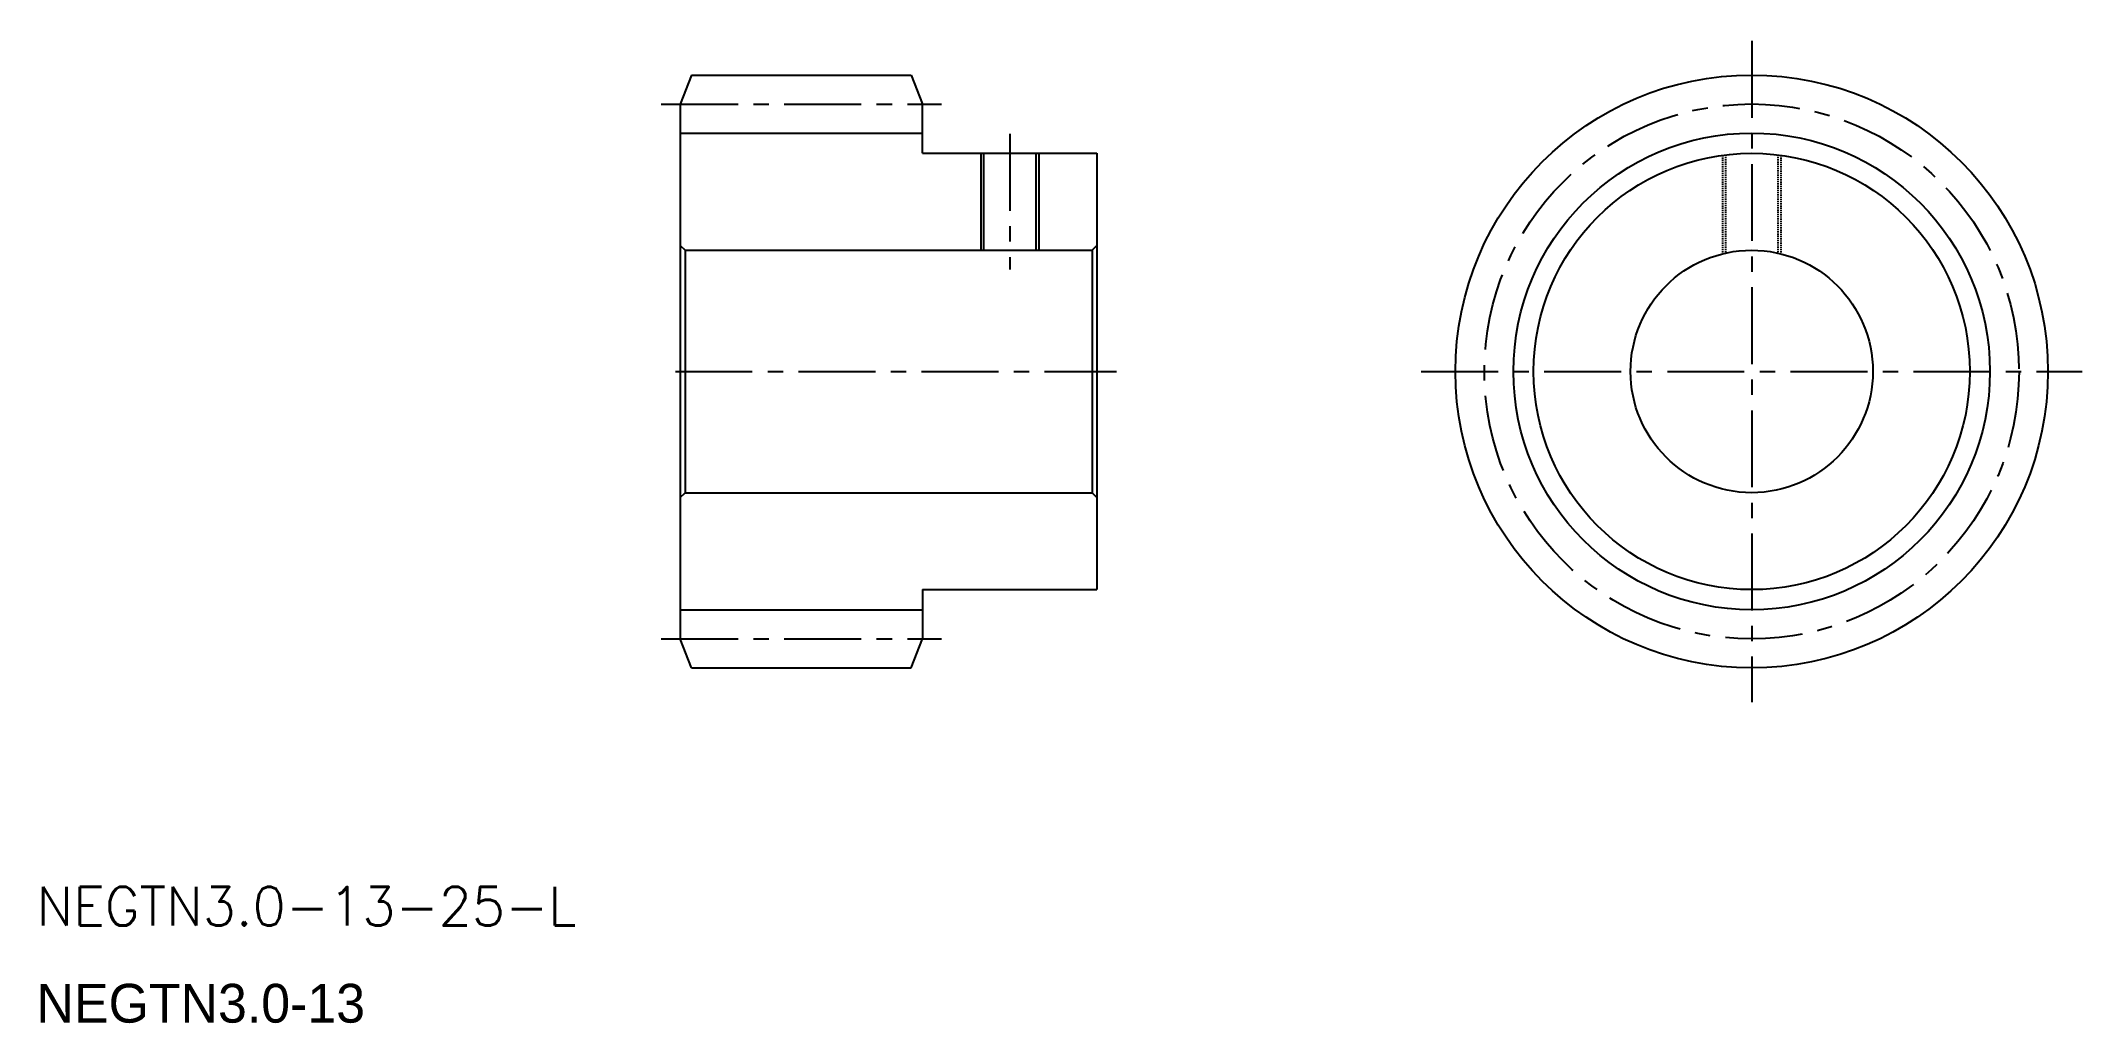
# Model space of a CAD drawing. Extents: x -52 to 159, y 103 to 205.
import ezdxf

# ---------------------------------------------------------------- set-up
doc = ezdxf.new("R2010")
doc.units = 0
doc.header["$LTSCALE"] = 0.25
doc.linetypes.add('CENTER', pattern=[50.8, 31.75, -6.35, 6.35, -6.35])
doc.linetypes.add('DASHED', pattern=[0.75, 0.5, -0.25])
doc.layers.get('0').update_dxf_attribs({"linetype": 'CONTINUOUS'})
doc.layers.add('CENTER', color=1, linetype='CENTER')
doc.styles.add('MISUMI', font='txt.shx')

msp = doc.modelspace()

# ---------------------------------------------------------------- linework, layer by layer
at = {"color": 7, "linetype": 'CONTINUOUS'}
for p, q in [((15.46, 201.07), (14.3, 198.07)), ((15.46, 201.07), (38.14, 201.07)), ((38.14, 201.07), (39.3, 198.07)), ((14.3, 198.07), (14.3, 142.92)), ((39.3, 193), (39.3, 198.07)), ((39.3, 193), (57.3, 193)), ((45.6, 193), (45.6, 183)), ((51, 193), (51, 183)), ((57.3, 193), (57.3, 148)), ((14.3, 183.5), (14.3, 157.5)), ((14.3, 183.5), (14.8, 183)), ((56.8, 183), (57.3, 183.5)), ((14.8, 183), (56.8, 183)), ((14.8, 183), (14.8, 158)), ((56.8, 183), (56.8, 158)), ((14.3, 172.75), (14.3, 172.75)), ((14.3, 170.5), (14.3, 170.5)), ((14.3, 157.5), (14.8, 158)), ((14.8, 158), (56.8, 158)), ((56.8, 158), (57.3, 157.5)), ((39.3, 148), (57.3, 148)), ((39.3, 148), (39.3, 142.92)), ((15.46, 139.92), (14.3, 142.92)), ((38.14, 139.92), (39.3, 142.92)), ((15.46, 139.92), (38.14, 139.92))]:
    msp.add_line(p, q, dxfattribs=at)
at = {"color": 3, "linetype": 'CONTINUOUS'}
for p, q in [((14.3, 195.07), (39.3, 195.07)), ((45.3, 193), (45.3, 183)), ((51.3, 193), (51.3, 183)), ((14.3, 145.92), (39.3, 145.92))]:
    msp.add_line(p, q, dxfattribs=at)
at = {"color": 3, "linetype": 'DASHED'}
for p, q in [((121.85, 192.79), (121.85, 182.63)), ((122.15, 192.83), (122.15, 182.7)), ((127.55, 192.83), (127.55, 182.7)), ((127.85, 192.79), (127.85, 182.63))]:
    msp.add_line(p, q, dxfattribs=at)
at = {"color": 7, "linetype": 'CONTINUOUS'}
for radius in [30.57, 22.5, 12.5]:
    msp.add_circle((124.85, 170.5), radius, dxfattribs=at)
at = {"color": 3, "linetype": 'CONTINUOUS'}
msp.add_circle((124.85, 170.5), 24.58, dxfattribs=at)
at = {"layer": 'CENTER', "color": 1, "linetype": 'CENTER'}
for p, q in [((124.85, 204.59), (124.85, 136.4)), ((12.34, 198.07), (41.26, 198.07)), ((48.3, 195), (48.3, 181)), ((13.8, 170.5), (59.3, 170.5)), ((90.75, 170.5), (158.95, 170.5)), ((12.34, 142.92), (41.26, 142.92))]:
    msp.add_line(p, q, dxfattribs=at)
msp.add_circle((124.85, 170.5), 27.58, dxfattribs=at)

# ---------------------------------------------------------------- texts
at = {"color": 7, "linetype": 'CONTINUOUS', "style": 'MISUMI'}
msp.add_text('NEGTN3.0-13-25-L', height=4, dxfattribs=at).set_placement((-52.11, 113.35))
at = {"color": 7, "linetype": 'CONTINUOUS'}
msp.add_text('NEGTN3.0-13', height=4, dxfattribs=at).set_placement((-52.11, 103.35))

doc.saveas('drawing.dxf')
